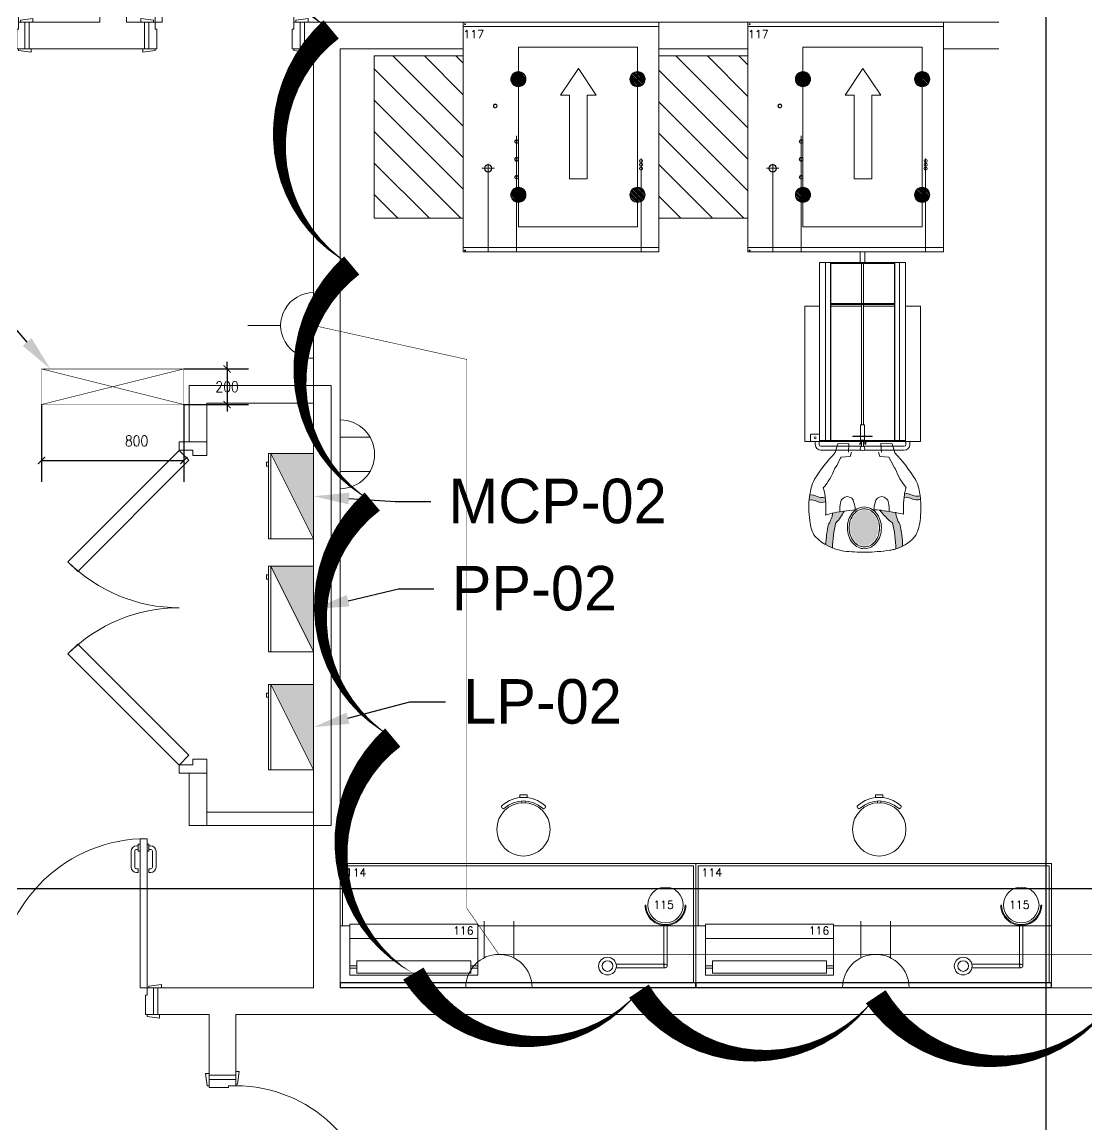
# Model space of a CAD drawing. Header units: metres. Extents: x 75097 to 220695, y -1557923 to -1361206.
# Drawn here: x 160756 to 166743, y -1410603 to -1404403 of the extents above; entities that cross this region are included whole.
import ezdxf
from ezdxf import colors
from ezdxf.entities.mleader import LeaderData, LeaderLine
from ezdxf.math import Vec2, Vec3

# ---------------------------------------------------------------- set-up
doc = ezdxf.new("R2010")
doc.units = ezdxf.units.M
doc.linetypes.add('Hidden 1_5', pattern=[0.0022, 0.0015, -0.0007])
doc.layers.get('0').update_dxf_attribs({"lineweight": 0})
for name, color, linetype, lineweight in [('A-100 - Copy$0$01-Ground Floor$0$RE.A-opening-wood-door', 8, 'Continuous', 0), ('A-100 - Copy$0$5_QUOTE', 8, 'Continuous', 0), ('A-100 - Copy$0$Dims', 8, 'Continuous', 0), ('A-100 - Copy$0$Medical Equipment and Furniture', 8, 'Continuous', 0), ('A-100 - Copy$0$Walls', 8, 'Continuous', 0), ('A-100 - Copy$0$Wooden Joinery', 8, 'Continuous', 0), ('A-DETL-GENF-3', 85, 'Hidden 1_5', 9), ('A-DETL-GENF-4', 85, 'Continuous', 9), ('E-ELEC-EQPM-2', 85, 'Continuous', 15), ('E-LG', 245, 'Continuous', 30)]:
    doc.layers.add(name, color=color, linetype=linetype, lineweight=lineweight)
doc.layers.add('A-100 - Copy$0$axes', color=8, linetype='Continuous')
doc.layers.add('A-100 - Copy$0$PD-VENT', color=8, linetype='Continuous')
for name, color, linetype, lineweight, true_color in [('E-POWR', 7, 'Continuous', 9, 0x4e7e3e), ('E-PW', 7, 'Continuous', 9, 0x4e7e3e), ('EXF', 7, 'Continuous', 0, 0x4e7e3e), ('REV 01', 7, 'Continuous', 0, 0xe41b4d)]:
    doc.layers.add(name, color=color, linetype=linetype, lineweight=lineweight, true_color=true_color)
doc.styles.add('A-100 - Copy$0$list_ghTextstyle', font='romans.shx', dxfattribs={"height": 0.25})
doc.styles.add('ROMANS', font='romans.shx', dxfattribs={"width": 0.85})
doc.styles.get("Standard").update_dxf_attribs({"font": 'GOTHIC.TTF'})
doc.dimstyles.new('100', dxfattribs={"dimscale": 0.8, "dimtxt": 180, "dimasz": 100, "dimexe": 150, "dimexo": 0, "dimgap": 100, "dimtad": 1, "dimtih": 1, "dimtoh": 1, "dimdec": 0, "dimzin": 0, "dimdsep": 46, "dimtxsty": 'ROMANS', "dimblk": 'DOT', "dimcen": 0, "dimclrd": 180, "dimclre": 180, "dimclrt": 180, "dimazin": 0, "dimtfac": 1, "dimtdec": 0, "dimtix": 1, "dimtmove": 2, "dimatfit": 3, "dimldrblk": 'DOT', "dimfxl": 1, "dimtolj": 1, "dimtzin": 0, "dimarcsym": 0})

# ---------------------------------------------------------------- blocks, each defined once
blk = doc.blocks.new('NORMAL SOCKET')
at = {"layer": 'E-POWR'}
for p, q in [((0, 308), (0, 615)), ((-308, 0), (308, 0))]:
    blk.add_line(p, q, dxfattribs=at)
blk.add_ellipse((0, 0), major_axis=(33, 306), ratio=1, start_param=4.81904, end_param=7.960633, dxfattribs=at)
blk = doc.blocks.new('GI-041_dwg_E-SKT2-3902840-GI-041')
at = {"layer": 'E-POWR'}
blk.add_line((0.1982, 0), (-0.1982, 0), dxfattribs=at)
at = {"layer": 'E-PW'}
for p, q in [((-0.0879, 0.1765), (-0.0879, 0.3944)), ((0.0878, 0.1766), (0.0878, 0.3944)), ((-0.1466, 0), (0.1466, 0))]:
    blk.add_line(p, q, dxfattribs=at)
blk.add_arc((0, 0), 0.1972, 0.0142, 180.0142, dxfattribs=at)
blk = doc.blocks.new('_ArchTick')
at = {"color": 0, "linetype": 'ByBlock', "const_width": 0.15}
blk.add_lwpolyline([(-0.5, -0.5), (0.5, 0.5)], dxfattribs=at)
blk = doc.blocks.new('*D19')
at = {"layer": 'E-POWR', "color": 180, "lineweight": -2, "transparency": 16777216}
for p, q in [((161908.5, -1406352.7), (161908.5, -1406312.7)), ((161665.3, -1406352.7), (162028.5, -1406352.7)), ((161908.5, -1406352.7), (161908.5, -1406552.7)), ((161665.3, -1406552.7), (162028.5, -1406552.7)), ((161908.5, -1406552.7), (161908.5, -1406592.7))]:
    blk.add_line(p, q, dxfattribs=at)
at = {"layer": 'E-POWR', "color": 180, "lineweight": -2, "transparency": 16777216, "xscale": 40, "yscale": 40, "zscale": 40}
for p, rotation in [((161908.5, -1406352.7), 270), ((161908.5, -1406552.7), 90)]:
    blk.add_blockref('_ArchTick', p, dxfattribs=dict(at, rotation=rotation))
at = {"layer": 'E-POWR', "color": 180, "transparency": 16777216, "insert": (161908.5, -1406452.7), "char_height": 60, "attachment_point": 5, "style": 'ROMANS'}
blk.add_mtext('\\A1;200', dxfattribs=at)
blk = doc.blocks.new('_DOT')
at = {"color": 0, "linetype": 'ByBlock'}
blk.add_line((-0.5, 0), (-1, 0), dxfattribs=at)
at = {"color": 0, "linetype": 'ByBlock', "const_width": 0.5}
blk.add_lwpolyline([(-0.25, 0, 1), (0.25, 0, 1)], format="xyb", close=True, dxfattribs=at)
blk = doc.blocks.new('*D27')
at = {"layer": 'E-POWR', "color": 180, "lineweight": -2, "transparency": 16777216}
for p, q in [((160865.3, -1406552.7), (160865.3, -1406987.6)), ((161665.3, -1406552.7), (161665.3, -1406987.6)), ((160865.3, -1406867.6), (161665.3, -1406867.6))]:
    blk.add_line(p, q, dxfattribs=at)
at = {"layer": 'E-POWR', "color": 180, "lineweight": -2, "transparency": 16777216, "xscale": 40, "yscale": 40, "zscale": 40, "rotation": 180}
blk.add_blockref('_ArchTick', (160865.3, -1406867.6), dxfattribs=at)
at = {"layer": 'E-POWR', "color": 180, "lineweight": -2, "transparency": 16777216, "xscale": 40, "yscale": 40, "zscale": 40}
blk.add_blockref('_ArchTick', (161665.3, -1406867.6), dxfattribs=at)
at = {"layer": 'E-POWR', "color": 180, "transparency": 16777216, "insert": (161399.7, -1406757.6), "char_height": 60, "attachment_point": 5, "style": 'ROMANS'}
blk.add_mtext('\\A1;800', dxfattribs=at)
blk = doc.blocks.new('MECH UPDATED')
at = {"layer": 'EXF', "color": 85, "elevation": 0}
for points in [[(101035.6, -1363352.2), (101035.5, -1363739)], [(101035.6, -1363448.9), (101203.1, -1363448.9)], [(101035.5, -1363642.3), (101203, -1363642.4)]]:
    blk.add_lwpolyline(points, dxfattribs=at)
at = {"layer": 'EXF', "color": 85}
blk.add_arc((101035.5, -1363545.6, 0), 193.4, 269.98538, 89.98538, dxfattribs=at)
blk = doc.blocks.new('E-C-M-Panel Board-Power-Face Hosted - SLP Three Phase-Surface Mounted-3090884-EP-FP103')
at = {"layer": 'A-DETL-GENF-3'}
blk.add_hatch(color=256, dxfattribs=at).paths.add_polyline_path([(-39.5595, -31.1381), (-39.5595, -30.7381), (-39.7595, -30.7381)], flags=0)
at = {"layer": 'A-DETL-GENF-4'}
for p, q in [((-39.5595, -30.7381), (-39.7595, -30.7381)), ((-39.7595, -30.7381), (-39.7595, -31.1381)), ((-39.7595, -30.7381), (-39.5595, -30.7381)), ((-39.5595, -31.1381), (-39.7595, -30.7381)), ((-39.5595, -31.1381), (-39.5595, -30.7381)), ((-39.5595, -30.7381), (-39.5595, -31.1381)), ((-39.7595, -31.1381), (-39.5595, -31.1381))]:
    blk.add_line(p, q, dxfattribs=at)
at = {"layer": 'E-ELEC-EQPM-2'}
for p, q in [((-39.7695, -31.1381), (-39.7695, -30.7381)), ((-39.7595, -30.7381), (-39.7695, -30.7381)), ((-39.7595, -30.7381), (-39.7595, -31.1381)), ((-39.7595, -31.1381), (-39.7595, -30.7381)), ((-39.5595, -30.7381), (-39.7595, -30.7381)), ((-39.5595, -30.7381), (-39.5595, -31.1381)), ((-39.7795, -30.7981), (-39.7795, -30.7781)), ((-39.7695, -30.7781), (-39.7795, -30.7781)), ((-39.7795, -30.7981), (-39.7695, -30.7981)), ((-39.7695, -31.1381), (-39.7595, -31.1381)), ((-39.5595, -31.1381), (-39.7595, -31.1381))]:
    blk.add_line(p, q, dxfattribs=at)
blk = doc.blocks.new('A-100 - Copy$0$RTGERTE')
at = {"layer": 'A-100 - Copy$0$5_QUOTE'}
for points in [[(147703.2, 32154.1, -0.005853), (147710.3, 32155, -0.005616), (147722.8, 32156.2, -0.166406), (147721.1, 32106.9, 0.175512), (147712.9, 32063.5, -0.017411), (147691.9, 32066.5, -0.173205), (147700.3, 32109.3, 0.150673)], [(147855.9, 31998.5, -0.083332), (147785, 31928.5), (147797.1, 32017.1, 0.121757), (147863.9, 32040, -0.060808), (147988.4, 32055.1), (148003.5, 32017.7, 0.06173)], [(147997.6, 31661.3), (147979.2, 31623.9, -0.056686), (147863.1, 31638.9, 0.114003), (147800.7, 31661.4), (147789.4, 31726.2, -0.09448), (147855.1, 31680.5, 0.059602)], [(147735.7, 31574.3, 0.180406), (147727.6, 31529.7, -0.008762), (147708.1, 31531.6, -0.007225), (147699.4, 31532.7, -0.173205), (147707.7, 31575.5, 0.149157), (147710.7, 31619.9, -0.012082), (147737.7, 31622.6, -0.162525)]]:
    blk.add_hatch(color=256, dxfattribs=at).paths.add_polyline_path(points)
h = blk.add_hatch(color=256, dxfattribs=at)
edge = h.paths.add_edge_path()
edge.add_arc((147883.3, 31888), 133.5, 251.80602, 270.46481, ccw=False)
edge.add_arc((147875.6, 31864.5), 108.8, 231.27682, 251.80602, ccw=False)
edge.add_arc((147863.5, 31849.5), 89.5, 207.39963, 231.27682, ccw=False)
edge.add_arc((147844.9, 31839.8), 68.5, 180.46481, 207.39963, ccw=False)
edge.add_arc((147844.9, 31839.8), 68.5, 153.52999, 180.46481, ccw=False)
edge.add_arc((147863.7, 31830.5), 89.5, 129.6528, 153.52999, ccw=False)
edge.add_arc((147876, 31815.7), 108.8, 109.1236, 129.6528, ccw=False)
edge.add_arc((147884.1, 31792.3), 133.5, 90.46481, 109.1236, ccw=False)
edge.add_arc((147884.1, 31792.3), 133.5, 71.80602, 90.46481, ccw=False)
edge.add_arc((147891.8, 31815.8), 108.8, 51.27682, 71.80602, ccw=False)
edge.add_arc((147903.8, 31830.8), 89.5, 27.39963, 51.27682, ccw=False)
edge.add_arc((147922.5, 31840.5), 68.5, 0.46481, 27.39963, ccw=False)
edge.add_arc((147922.5, 31840.5), 68.5, -26.47001, 0.46481, ccw=False)
edge.add_arc((147903.7, 31849.8), 89.5, 309.6528, 333.52999, ccw=False)
edge.add_arc((147891.4, 31864.6), 108.8, 289.1236, 309.6528, ccw=False)
edge.add_arc((147883.3, 31888), 133.5, 270.46481, 289.1236, ccw=False)
for p, q in [((147691.9, 32066.5), (147690.6, 32066.7)), ((147410.5, 31996.5), (147409.9, 31933.6)), ((147461.9, 32010.7), (147410.5, 31996.5)), ((147457.7, 31936.1), (147409.9, 31933.6)), ((147481.9, 31927.3), (147487.1, 31979.1)), ((147481.9, 31927.3), (147457.7, 31919.9)), ((147457.7, 31751.1), (147409.9, 31753.6)), ((147410.5, 31690.7), (147409.9, 31753.6)), ((147481.9, 31759.8), (147457.7, 31767.3)), ((147481.9, 31759.8), (147487.1, 31708.1)), ((147460.8, 31676.8), (147410.5, 31690.7)), ((147710, 31619.8), (147710.7, 31619.9)), ((147697.6, 31533), (147699.4, 31532.7))]:
    blk.add_line(p, q, dxfattribs=at)
for points in [[(147703.2, 32154.1, -0.150673), (147700.3, 32109.3, 0.173205), (147691.9, 32066.5, 0.173205)], [(147722.8, 32156.2, -0.166406), (147721.1, 32106.9, 0.175515), (147712.9, 32063.5, 0.173205)], [(147987.7, 32054.6, 0.060808), (147863.1, 32039.5, -0.121757), (147796.3, 32016.6, -0.173205)], [(148002.7, 32017.1, 0.06173), (147855.1, 31997.9, -0.083332), (147784.2, 31927.9, -0.173205)], [(147997.6, 31661.3, -0.059602), (147855.1, 31680.5, 0.09448), (147789.4, 31726.2, 0.173205)], [(147737.7, 31622.6, -0.162525), (147735.7, 31574.3, 0.180406), (147727.6, 31529.7, 0.173205)], [(147979.2, 31623.9, -0.056686), (147863.1, 31638.9, 0.114003), (147800.7, 31661.4, 0.173205)], [(147710.7, 31619.9, -0.149157), (147707.7, 31575.5, 0.173205), (147699.4, 31532.7, 0.173205)]]:
    blk.add_lwpolyline(points, format="xyb", dxfattribs=at)
at = {"layer": 'A-100 - Copy$0$5_QUOTE', "flags": 128}
for points in [[(148014.2, 31724.4, 0.030929), (148020.6, 31844.4, 0.036041), (148009.4, 31984, 0.011747), (148004.9, 32009.1, 0.150272), (147936.6, 32120.2, 0.046902), (147934.1, 32122.4, 0.082726), (147893.7, 32142.5, 0.040996), (147845.1, 32153.2, 0.030132), (147777.7, 32158.1, 0.030132), (147710.3, 32155, 0.005853), (147703.2, 32154.1, 0.005853)], [(147657.3, 32075, 0.011201), (147663.1, 32073.2, 0.023195), (147690.6, 32066.7, 0.023195)], [(147691.9, 32066.5, 0.016623), (147711.9, 32063.6, 0.030132), (147779.4, 32060, 0.012411), (147807.2, 32061)], [(147782.2, 31887.6, -0.048862), (147785.1, 31935, -0.023338), (147807.2, 32061, -0.008461)], [(147487.1, 31979.1, 0.014465), (147493.6, 31981.8, 0.022045), (147546.8, 32010.4, 0.003612), (147553.3, 32014.6, 0.018111)], [(147812, 31620.5, -0.030522), (147789.4, 31726.2, -0.030909), (147783.3, 31790.6, -0.022685)], [(147487.1, 31708.1, -0.011631), (147492.3, 31705.8, -0.022045), (147545.3, 31677, -0.003612), (147551.8, 31672.8)], [(147710.7, 31619.9, -0.02862), (147774.8, 31624.1, -0.016223), (147811.2, 31623.2)], [(147697.6, 31533, -0.03225), (147659.3, 31541.2, -0.069398), (147610.5, 31560.1)], [(147658.8, 31609.1, -0.040996), (147707.4, 31619.5, -0.00119), (147710, 31619.8, -0.00119)], [(147934.6, 31565.2, -0.046902), (147932.1, 31563, -0.082726), (147891.6, 31543.1, -0.040996), (147843, 31532.7, -0.030132), (147775.5, 31528.1, -0.030132), (147708.1, 31531.6, -0.007225), (147699.4, 31532.7, -0.007225)]]:
    blk.add_lwpolyline(points, format="xyb", dxfattribs=at)
for points in [[(147884.5, 31744.5, -0.081595), (147838.5, 31751.7, -0.089816), (147801.3, 31771.8, -0.104562), (147775.2, 31803.7, -0.118069), (147766.4, 31839.2, -0.118069), (147774.6, 31874.8, -0.104562), (147800.2, 31907.1, -0.089816), (147837.1, 31927.9, -0.081595), (147882.9, 31935.8, -0.081595), (147928.9, 31928.6, -0.089816), (147966.1, 31908.5, -0.104562), (147992.2, 31876.6, -0.118069), (148001, 31841.1, -0.118069), (147992.8, 31805.5, -0.104562), (147967.2, 31773.2, -0.089816), (147930.3, 31752.4, -0.081595)], [(147884.4, 31754.5, -0.081595), (147841.6, 31761.2, -0.089816), (147807.5, 31779.6, -0.104562), (147784.1, 31808.3, -0.118069), (147776.4, 31839.3, -0.118069), (147783.6, 31870.4, -0.104562), (147806.6, 31899.4, -0.089816), (147840.3, 31918.4, -0.081595), (147883, 31925.8, -0.081595), (147925.8, 31919.1, -0.089816), (147959.8, 31900.7, -0.104562), (147983.3, 31872, -0.118069), (147991, 31841, -0.118069), (147983.8, 31809.9, -0.104562), (147960.8, 31780.9, -0.089816), (147927, 31761.9, -0.081595)]]:
    blk.add_lwpolyline(points, format="xyb", close=True, dxfattribs=at)
at = {"layer": 'A-100 - Copy$0$5_QUOTE'}
for centre, radius, start, end in [((148067.9, 31381.8), 873.4, 121.42771, 133.93686), ((147703.7, 31960.9), 189.5, 102.89068, 118.76997), ((147742.8, 31853.1), 303.6, 97.48847, 105.53754), ((147425.9, 32353.5), 362.1, 290.59277, 309.71065), ((147745, 31938.3), 37.1, 94.49406, 264.87503), ((147778.9, 31824.4), 155.3, 84.91284, 103.70621), ((147783.6, 32013.6), 119.9, 249.53626, 268.78403), ((147745, 31743.8), 37.1, 95.12497, 265.50594), ((147783.6, 31668.5), 119.9, 91.21597, 110.46374), ((147778.9, 31857.6), 155.3, 256.29379, 275.08716), ((147729.8, 31767), 287.5, 315.27425, 351.47538), ((148069.7, 32303), 873.4, 225.80295, 238.28058), ((147422.7, 31334.5), 362.1, 49.31963, 69.11552)]:
    blk.add_arc(centre, radius, start, end, dxfattribs=at)
blk = doc.blocks.new('A-100 - Copy$0$Sterilizer Trolley')
at = {"layer": 'A-100 - Copy$0$Medical Equipment and Furniture'}
for p, q in [((-723076.1, -325521.8), (-723076.1, -325461.8)), ((-723076.1, -325461.8), (-723051.1, -325461.8)), ((-723051.1, -325461.8), (-723051.1, -325521.8)), ((-723305.6, -326521.8), (-723305.6, -325521.8)), ((-723305.6, -325521.8), (-722821.6, -325521.8)), ((-723271.6, -325521.8), (-723271.6, -326521.8)), ((-723244.6, -325521.8), (-723244.6, -326521.8)), ((-723242.6, -325521.8), (-723242.6, -326521.8)), ((-723242.6, -325526.8), (-722884.6, -325526.8)), ((-723051.1, -325521.8), (-723076.1, -325521.8)), ((-723068.6, -325526.8), (-723068.6, -325751.8)), ((-723058.6, -325526.8), (-723058.6, -325751.8)), ((-722884.6, -325521.8), (-722884.6, -326521.8)), ((-722882.6, -325521.8), (-722882.6, -326521.8)), ((-722855.6, -325521.8), (-722855.6, -326521.8)), ((-722821.6, -326521.8), (-722821.6, -325521.8)), ((-723388.6, -326526.8), (-723388.6, -325766.8)), ((-723388.6, -325766.8), (-723305.6, -325766.8)), ((-723242.6, -325751.8), (-722884.6, -325751.8)), ((-723242.6, -325756.8), (-722884.6, -325756.8)), ((-723242.6, -325766.8), (-723068.6, -325766.8)), ((-723068.6, -325756.8), (-723068.6, -326434.9)), ((-723058.6, -325756.8), (-723058.6, -326434.9)), ((-723058.6, -325766.8), (-722884.6, -325766.8)), ((-722821.6, -325766.8), (-722738.6, -325766.8)), ((-722738.6, -325766.8), (-722738.6, -326526.8)), ((-722738.6, -326526.8), (-723388.6, -326526.8)), ((-723329.6, -326526.8), (-723329.6, -326544.8)), ((-723307.6, -326526.8), (-723307.6, -326544.8)), ((-723081.6, -326541.3), (-723081.1, -326541.8)), ((-723075.6, -326541.3), (-723081.6, -326541.3)), ((-723076.1, -326541.8), (-723081.1, -326541.8)), ((-723076.1, -326541.8), (-723075.6, -326541.3)), ((-723075.6, -326526.8), (-723075.6, -326541.3)), ((-723068.6, -326519.9), (-723068.6, -326521.8)), ((-723068.6, -326526.8), (-723068.6, -326555.3)), ((-723058.6, -326519.9), (-723058.6, -326521.8)), ((-723058.6, -326526.8), (-723058.6, -326555.3)), ((-723051.6, -326541.3), (-723051.6, -326526.8)), ((-723051.6, -326541.3), (-723051.1, -326541.8)), ((-723045.6, -326541.3), (-723051.6, -326541.3)), ((-723046.1, -326541.8), (-723051.1, -326541.8)), ((-723046.1, -326541.8), (-723045.6, -326541.3)), ((-723045.6, -326526.8), (-723045.6, -326541.3)), ((-722819.6, -326526.8), (-722819.6, -326544.8)), ((-722797.6, -326526.8), (-722797.6, -326544.8)), ((-723068.6, -326554.8), (-723297.6, -326554.8)), ((-723071.1, -326576.8), (-723297.6, -326576.8)), ((-722829.6, -326554.8), (-723058.6, -326554.8)), ((-722829.6, -326576.8), (-723056.1, -326576.8))]:
    blk.add_line(p, q, dxfattribs=at)
blk.add_lwpolyline([(-723305.6, -326526.8), (-723352.6, -326526.8, -0.414214), (-723355.6, -326523.8), (-723355.6, -326489.8, -0.414214), (-723352.6, -326486.8), (-723305.6, -326486.8)], format="xyb", close=True, dxfattribs=at)
for points in [[(-723052.6, -326496.9), (-723074.6, -326496.9), (-723074.6, -326434.9), (-723052.6, -326434.9)], [(-722821.6, -326521.8), (-723305.6, -326521.8), (-723305.6, -326526.8), (-722821.6, -326526.8)], [(-723008.6, -326499.9), (-723118.6, -326499.9), (-723118.6, -326496.9), (-723008.6, -326496.9)], [(-723052.6, -326519.9), (-723074.6, -326519.9), (-723074.6, -326499.9), (-723052.6, -326499.9)]]:
    blk.add_lwpolyline(points, close=True, dxfattribs=at)
for centre, radius in [((-723329.6, -326506.8), 5.5), ((-723063.6, -326566.8), 12.5)]:
    blk.add_circle(centre, radius, dxfattribs=at)
for centre, radius, start, end in [((-723297.6, -326544.8), 32, 180, 270), ((-723297.6, -326544.8), 10, 180, 270), ((-722829.6, -326544.8), 10, 270, 0), ((-722829.6, -326544.8), 32, 270, 0)]:
    blk.add_arc(centre, radius, start, end, dxfattribs=at)
at = {"layer": 'A-100 - Copy$0$Medical Equipment and Furniture', "rotation": 270.0000000000018}
blk.add_blockref('A-100 - Copy$0$RTGERTE', (-754893.5, -179129.5, 0), dxfattribs=at)
blk = doc.blocks.new('A-100 - Copy$0$Sterilizer')
at = {"layer": 'A-100 - Copy$0$Medical Equipment and Furniture', "ltscale": 7.5}
h = blk.add_hatch(dxfattribs=at)
h.set_pattern_fill('ANSI31', color=256, scale=1000, angle=90, style=0)
h.set_pattern_definition([(135, (-728852.5, -304126.17), (-88.38835, -88.38835), [])])
h.paths.add_polyline_path([(-724208.6, -325271.8), (-723708.6, -325271.8), (-723708.6, -324359.8), (-724208.6, -324359.8)])
at = {"layer": 'A-100 - Copy$0$Medical Equipment and Furniture'}
h = blk.add_hatch(dxfattribs=at)
h.set_pattern_fill('ANSI31', color=256, scale=50, angle=90, style=0)
h.set_pattern_definition([(135, (-721798.142, -300058.662), (-4.4194174, -4.4194174), [])])
edge = h.paths.add_edge_path()
edge.add_arc((-723398.6, -324490.8), 42.5, 0, 360)
h = blk.add_hatch(dxfattribs=at)
h.set_pattern_fill('ANSI31', color=256, scale=50, angle=90, style=0)
h.set_pattern_definition([(135, (-722481.038, -300058.662), (-4.4194174, -4.4194174), [])])
edge = h.paths.add_edge_path()
edge.add_arc((-722728.6, -324490.8), 42.5, 0, 360)
h = blk.add_hatch(dxfattribs=at)
h.set_pattern_fill('ANSI31', color=256, scale=50, angle=90, style=0)
h.set_pattern_definition([(135, (-721798.142, -300708.662), (-4.4194174, -4.4194174), [])])
edge = h.paths.add_edge_path()
edge.add_arc((-723398.6, -325140.8), 42.5, 0, 360)
h = blk.add_hatch(dxfattribs=at)
h.set_pattern_fill('ANSI31', color=256, scale=50, angle=90, style=0)
h.set_pattern_definition([(135, (-722468.142, -300708.662), (-4.4194174, -4.4194174), [])])
edge = h.paths.add_edge_path()
edge.add_arc((-722728.6, -325140.8), 42.5, 0, 360)
at = {"layer": 'A-100 - Copy$0$Medical Equipment and Furniture', "ltscale": 7.5}
for p, q in [((-722608.6, -324194.8), (-723708.6, -324194.8)), ((-722608.6, -325436.8), (-723708.6, -325436.8))]:
    blk.add_line(p, q, dxfattribs=at)
at = {"layer": 'A-100 - Copy$0$Medical Equipment and Furniture', "ltscale": 20}
for p, q in [((-723408.6, -324809.4), (-723408.6, -325461.8)), ((-722708.8, -324936.8), (-722708.8, -325461.8)), ((-723533.4, -324991.8), (-723603.6, -324991.8)), ((-723568.6, -324966.8), (-723568.6, -325461.8))]:
    blk.add_line(p, q, dxfattribs=at)
at = {"layer": 'A-100 - Copy$0$Medical Equipment and Furniture'}
blk.add_lwpolyline([(-723708.6, -325461.8), (-723708.6, -324169.8), (-722608.6, -324169.8), (-722608.6, -325461.8)], close=True, dxfattribs=at)
at = {"layer": 'A-100 - Copy$0$Medical Equipment and Furniture', "ltscale": 7.5}
for points in [[(-722728.6, -324310.8), (-722728.6, -325320.8), (-723398.6, -325320.8), (-723398.6, -324310.8)], [(-723708.6, -325271.8), (-723708.6, -324359.8), (-724208.6, -324359.8), (-724208.6, -325271.8)]]:
    blk.add_lwpolyline(points, close=True, dxfattribs=at)
blk.add_lwpolyline([(-723011.5, -325050.8), (-723111.5, -325050.8), (-723111.5, -324580.8), (-723161.5, -324580.8), (-723061.5, -324430.8), (-722961.5, -324580.8), (-723011.5, -324580.8), (-723011.5, -325050.8)], dxfattribs=at)
at = {"layer": 'A-100 - Copy$0$Medical Equipment and Furniture'}
for centre, radius in [((-723698.6, -324181.9), 2.5), ((-723398.6, -324490.8), 42.5), ((-722728.6, -324490.8), 42.5), ((-723528.6, -324641.8), 10.5), ((-723528.6, -324641.8), 9.3), ((-723408.6, -324841.8), 10.5), ((-723408.6, -324841.8), 9.3), ((-723408.6, -324941.8), 10.5), ((-723408.6, -324941.8), 9.3), ((-723568.6, -324991.8), 21), ((-723568.6, -324991.8), 19.5), ((-723408.6, -325041.8), 10.5), ((-723408.6, -325041.8), 9.3), ((-723398.6, -325140.8), 42.5), ((-722728.6, -325140.8), 42.5), ((-723698.6, -325453.8), 2.5)]:
    blk.add_circle(centre, radius, dxfattribs=at)
at = {"layer": 'A-100 - Copy$0$Medical Equipment and Furniture', "ltscale": 7.5}
for centre in [(-722708.8, -324950.5), (-722708.8, -324971.8), (-722708.8, -324993)]:
    blk.add_circle(centre, 8.5, dxfattribs=at)
blk = doc.blocks.new('A-100 - Copy$0$Worktable + Accessories')
at = {"layer": 'A-100 - Copy$0$Medical Equipment and Furniture'}
for p, q in [((-730117.6, -333340, 0), (-730117.6, -333324.4, 0)), ((-730117.6, -333324.4, 0), (-730077.6, -333324.4, 0)), ((-730107.6, -333369.3, 0), (-730107.6, -333359.2, 0)), ((-730087.6, -333369.3, 0), (-730087.6, -333359.2, 0)), ((-730077.6, -333340, 0), (-730077.6, -333324.4, 0)), ((-730216.3, -333400.3, 0), (-730219.1, -333397.4, 0)), ((-729978.9, -333400.3, 0), (-729976.1, -333397.4, 0)), ((-731128.2, -333710.5, 0), (-729128.2, -333710.5, 0)), ((-731128.2, -334060.5, 0), (-731128.2, -333710.5, 0)), ((-731128.2, -333710.5, 0), (-731128.2, -334410.5, 0)), ((-731115.2, -333723.5, 0), (-729141.2, -333723.5, 0)), ((-731115.2, -334060.5, 0), (-731115.2, -333723.5, 0)), ((-729141.2, -334382.5, 0), (-729141.2, -333723.5, 0)), ((-729128.2, -334380.5, 0), (-729128.2, -333710.5, 0)), ((-729409.2, -333944.3, 0), (-729414.2, -333944.3, 0)), ((-729189.2, -333944.3, 0), (-729184.2, -333944.3, 0)), ((-730354, -334051.9, 0), (-731074, -334051.9, 0)), ((-731074, -334338.8, 0), (-731074, -334051.9, 0)), ((-730354, -334338.8, 0), (-730354, -334051.9, 0)), ((-731074, -334060.5, 0), (-731128.2, -334060.5, 0)), ((-729128.2, -334060.5, 0), (-730354, -334060.5, 0)), ((-729309.2, -334287.4, 0), (-729309.2, -334058.9, 0)), ((-729289.2, -334287.4, 0), (-729289.2, -334058.9, 0)), ((-729128.2, -334380.5, 0), (-729128.2, -334060.5, 0)), ((-730354, -334131.9, 0), (-731074, -334131.9, 0)), ((-731074, -334286.8, 0), (-731034, -334286.8, 0)), ((-731074, -334298.8, 0), (-731034, -334298.8, 0)), ((-731034, -334326.8, 0), (-731034, -334258.8, 0)), ((-731034, -334258.8, 0), (-730394, -334258.8, 0)), ((-730394, -334326.8, 0), (-730394, -334258.8, 0)), ((-730394, -334286.8, 0), (-730354, -334286.8, 0)), ((-730394, -334298.8, 0), (-730354, -334298.8, 0)), ((-729576.4, -334277.4, 0), (-729299.2, -334277.4, 0)), ((-729576.4, -334297.4, 0), (-729299.2, -334297.4, 0)), ((-731074, -334338.8, 0), (-730354, -334338.8, 0)), ((-731034, -334326.8, 0), (-730394, -334326.8, 0)), ((-729128.2, -334380.5, 0), (-731128.2, -334380.5, 0)), ((-731128.2, -334410.5, 0), (-731128.2, -334380.5, 0)), ((-731128.2, -334410.5, 0), (-729128.2, -334410.5, 0)), ((-729128.2, -334410.5, 0), (-731128.2, -334410.5, 0)), ((-729130.2, -334382.5, 0), (-731126.2, -334382.5, 0)), ((-731126.2, -334408.5, 0), (-731126.2, -334382.5, 0)), ((-729130.2, -334408.5, 0), (-731126.2, -334408.5, 0)), ((-729130.2, -334408.5, 0), (-729130.2, -334382.5, 0)), ((-729128.2, -334410.5, 0), (-729128.2, -334380.5, 0)), ((-729128.2, -334410.5, 0), (-729128.2, -334380.5, 0))]:
    blk.add_line(p, q, dxfattribs=at)
for centre, radius in [((-730097.6, -333518.9, 0), 150), ((-729299.2, -333944.3, 0), 100), ((-729625.4, -334287.4, 0), 50), ((-729625.4, -334287.4, 0), 30), ((-729299.2, -334287.4, 0), 10)]:
    blk.add_circle(centre, radius, dxfattribs=at)
for centre, radius, start, end in [((-730097.6, -333518.9, 0), 180, 47.66578, 132.33402), ((-730097.6, -333518.9, 0), 160, 47.7293, 132.2705), ((-730213.4, -333391.8, 0), 8, 132.33402, 224.99989), ((-730210.6, -333394.6, 0), 8, 224.99989, 312.27049), ((-729984.6, -333394.6, 0), 8, 227.7293, 314.99989), ((-729981.8, -333391.8, 0), 8, 314.99989, 47.66578), ((-729299.2, -333944.3, 0), 115, 179.99989, 0), ((-729299.2, -333944.3, 0), 110, 179.99989, 0.00001)]:
    blk.add_arc(centre, radius, start, end, dxfattribs=at)
blk = doc.blocks.new('A-100 - Copy$0$A$C692066EF')
at = {"layer": 'A-100 - Copy$0$Wooden Joinery'}
for p, q in [((2375.9, 240), (2375.9, 250)), ((2395.9, 240), (2395.9, 250)), ((2405.9, 280), (2495.9, 280)), ((2405.9, 260), (2495.9, 260)), ((2505.9, 240), (2505.9, 250)), ((2525.9, 240), (2525.9, 250)), ((2365.9, 240), (2405.9, 240)), ((2365.9, 230), (2365.9, 240)), ((2365.9, 190), (2365.9, 180)), ((2405.9, 230), (2405.9, 240)), ((2405.9, 190), (2405.9, 180)), ((2505.9, 240), (2525.9, 240)), ((2365.9, 180), (2405.9, 180)), ((2375.9, 180), (2375.9, 170)), ((2395.9, 180), (2395.9, 170)), ((2405.9, 160), (2495.9, 160)), ((2405.9, 140), (2495.9, 140)), ((2505.9, 180), (2505.9, 170)), ((2505.9, 180), (2525.9, 180)), ((2525.9, 180), (2525.9, 170))]:
    blk.add_line(p, q, dxfattribs=at)
for points in [[(3215, 1080), (3205, 1080), (3195, 1150), (3215, 1150)], [(3365, 1070), (3375, 1070), (3385, 1140), (3365, 1140)], [(3215, 230), (2335.9, 230), (2335.9, 190), (3215, 190)], [(3215, 230), (2335.9, 230), (2335.9, 190), (3215, 190)], [(3365, 190), (3375, 190), (3385, 120), (3365, 120)], [(3215, 180), (3205, 180), (3195, 110), (3215, 110)]]:
    blk.add_lwpolyline(points, close=True, dxfattribs=at)
for points in [[(3215, 1105), (3365, 1105), (3365, 1130), (3215, 1130), (3215, 1105)], [(3215, 1105), (3215, 1070), (3255, 1070), (3255, 1060), (3365, 1060), (3365, 1105), (3215, 1105)], [(3215, 155), (3215, 190), (3255, 190), (3255, 200), (3365, 200), (3365, 155), (3215, 155)], [(3215, 155), (3365, 155), (3365, 130), (3215, 130), (3215, 155)]]:
    blk.add_lwpolyline(points, dxfattribs=at)
for centre, radius, start, end in [((3215, 190), 880, 90, 177.39475), ((2405.9, 250), 30, 90, 180), ((2405.9, 250), 10, 90, 180), ((2495.9, 250), 30, 0, 90), ((2495.9, 250), 10, 0, 90), ((2405.9, 170), 30, 180, 270), ((2405.9, 170), 10, 180, 270), ((2495.9, 170), 10, 270, 0), ((2495.9, 170), 30, 270, 0)]:
    blk.add_arc(centre, radius, start, end, dxfattribs=at)
blk = doc.blocks.new('A-100 - Copy$0$A$C009F45C9')
at = {"layer": 'A-100 - Copy$0$Wooden Joinery'}
for p, q in [((844, -1650), (754, -1650)), ((844, -1670), (754, -1670)), ((724, -1690), (724, -1680)), ((744, -1690), (724, -1690)), ((744, -1690), (744, -1680)), ((884, -1690), (844, -1690)), ((844, -1700), (844, -1690)), ((854, -1690), (854, -1680)), ((874, -1690), (874, -1680)), ((884, -1700), (884, -1690)), ((724, -1750), (724, -1760)), ((744, -1750), (724, -1750)), ((744, -1750), (744, -1760)), ((844, -1770), (754, -1770)), ((844, -1790), (754, -1790)), ((844, -1740), (844, -1750)), ((884, -1750), (844, -1750)), ((854, -1750), (854, -1760)), ((874, -1750), (874, -1760)), ((884, -1740), (884, -1750))]:
    blk.add_line(p, q, dxfattribs=at)
for points in [[(-75, -60), (-85, -60), (-95, 10), (-75, 10)], [(75, -50), (85, -50), (95, 20), (75, 20)], [(75, -100), (914, -100), (914, -60), (75, -60)], [(75, -1700), (914, -1700), (914, -1740), (75, -1740)], [(75, -1700), (914, -1700), (914, -1740), (75, -1740)], [(-75, -1740), (-85, -1740), (-95, -1810), (-75, -1810)], [(75, -1750), (85, -1750), (95, -1820), (75, -1820)]]:
    blk.add_lwpolyline(points, close=True, dxfattribs=at)
for points in [[(75, -25), (-75, -25), (-75, 0), (75, 0), (75, -25)], [(75, -25), (75, -60), (35, -60), (35, -70), (-75, -70), (-75, -25), (75, -25)], [(75, -1775), (75, -1740), (35, -1740), (35, -1730), (-75, -1730), (-75, -1775), (75, -1775)], [(75, -1775), (-75, -1775), (-75, -1800), (75, -1800), (75, -1775)]]:
    blk.add_lwpolyline(points, dxfattribs=at)
for centre, radius, start, end in [((75, -60), 840, 270, 357.2706), ((75, -1740), 840, 2.7294, 90), ((754, -1680), 30, 90, 180), ((754, -1680), 10, 90, 180), ((844, -1680), 30, 0, 90), ((844, -1680), 10, 0, 90), ((754, -1760), 30, 180, 270), ((754, -1760), 10, 180, 270), ((844, -1760), 10, 270, 0), ((844, -1760), 30, 270, 0)]:
    blk.add_arc(centre, radius, start, end, dxfattribs=at)
blk = doc.blocks.new('A-100 - Copy$0$A$C72370EFE')
at = {"layer": 'A-100 - Copy$0$Wooden Joinery'}
for p, q in [((-0.01, -0.04), (-0.02, -0.04)), ((-0.01, -0.06), (-0.02, -0.06)), ((-0.01, -0.03), (-0.01, -0.07)), ((0, -0.03), (-0.01, -0.03)), ((0.04, -0.03), (0.05, -0.03)), ((0.05, -0.03), (0.05, -0.07)), ((0.05, -0.04), (0.06, -0.04)), ((0.05, -0.06), (0.06, -0.06)), ((-0.05, -0.07), (-0.05, -0.16)), ((-0.03, -0.07), (-0.03, -0.16)), ((0, -0.07), (-0.01, -0.07)), ((0.04, -0.07), (0.05, -0.07)), ((0.07, -0.07), (0.07, -0.16)), ((0.09, -0.07), (0.09, -0.16)), ((-0.01, -0.17), (-0.02, -0.17)), ((-0.01, -0.17), (-0.01, -0.19)), ((0.05, -0.17), (0.06, -0.17)), ((0.05, -0.17), (0.05, -0.19)), ((-0.01, -0.19), (-0.02, -0.19)), ((0.05, -0.19), (0.06, -0.19))]:
    blk.add_line(p, q, dxfattribs=at)
for centre, radius, start, end in [((-0.02, -0.07), 0.03, 90, 180), ((-0.02, -0.07), 0.01, 90, 180), ((0.06, -0.07), 0.03, 0, 90), ((0.06, -0.07), 0.01, 0, 90), ((-0.02, -0.16), 0.03, 180, 270), ((-0.02, -0.16), 0.01, 180, 270), ((0.06, -0.16), 0.01, 270, 0), ((0.06, -0.16), 0.03, 270, 0)]:
    blk.add_arc(centre, radius, start, end, dxfattribs=at)
blk = doc.blocks.new('A-100 - Copy$0$DR1')
at = {"layer": 'A-100 - Copy$0$Wooden Joinery', "elevation": 0}
for points in [[(1743402.9, 41721.9), (1743392.9, 41721.9), (1743382.9, 41791.9), (1743402.9, 41791.9)], [(1743552.9, 41731.9), (1743562.9, 41731.9), (1743572.9, 41801.9), (1743552.9, 41801.9)], [(1743552.9, 41681.9), (1744331.9, 41681.9), (1744331.9, 41721.9), (1743552.9, 41721.9)], [(1743402.9, 40941.9), (1743392.9, 40941.9), (1743382.9, 40871.9), (1743402.9, 40871.9)], [(1743552.9, 40931.9), (1743562.9, 40931.9), (1743572.9, 40861.9), (1743552.9, 40861.9)]]:
    blk.add_lwpolyline(points, close=True, dxfattribs=at)
for points in [[(1743552.9, 41756.9), (1743402.9, 41756.9), (1743402.9, 41781.9), (1743552.9, 41781.9), (1743552.9, 41756.9)], [(1743552.9, 41756.9), (1743552.9, 41721.9), (1743512.9, 41721.9), (1743512.9, 41711.9), (1743402.9, 41711.9), (1743402.9, 41756.9), (1743552.9, 41756.9)], [(1743552.9, 40906.9), (1743552.9, 40941.9), (1743512.9, 40941.9), (1743512.9, 40951.9), (1743402.9, 40951.9), (1743402.9, 40906.9), (1743552.9, 40906.9)], [(1743552.9, 40906.9), (1743402.9, 40906.9), (1743402.9, 40881.9), (1743552.9, 40881.9), (1743552.9, 40906.9)]]:
    blk.add_lwpolyline(points, dxfattribs=at)
at = {"layer": 'A-100 - Copy$0$Wooden Joinery'}
blk.add_arc((1743552.9, 41721.9, 0), 780, 270, 357.0603, dxfattribs=at)
at = {"layer": 'A-100 - Copy$0$Wooden Joinery', "xscale": -999.9999999998856, "yscale": 999.9999999998856, "zscale": 999.9999999998854, "rotation": 270}
blk.add_blockref('A-100 - Copy$0$A$C72370EFE', (1744331.9, 41681.9, 0), dxfattribs=at)
blk = doc.blocks.new('A-100 - Copy$0$elec closet')
at = {"layer": 'A-100 - Copy$0$01-Ground Floor$0$RE.A-opening-wood-door', "linetype": 'ByBlock'}
for points in [[(-259, 1380.4), (-884.4, 755.1), (-829.5, 700.2), (-204.2, 1325.6)], [(259.1, 1380.4), (884.5, 755.1), (829.6, 700.2), (204.2, 1325.6)], [(-929.2, 755.1), (-929.2, 599.9), (-851.6, 599.9), (-851.6, 677.5), (-882.6, 677.5), (-882.6, 755.1)]]:
    blk.add_lwpolyline(points, close=True, dxfattribs=at)
for centre, start, end in [((-884.4, 755.1), 0, 44.99843), ((884.5, 755.1), 135.00157, 180)]:
    blk.add_arc(centre, 884.4, start, end, dxfattribs=at)
at = {"layer": 'A-100 - Copy$0$Dims'}
for points in [[(-1224.1, 699.9), (-929.2, 699.9)], [(932.8, 699.9), (1250, 699.9)], [(-1224.1, 599.9), (-929.2, 599.9)], [(932.8, 599.9), (1150, 599.9)]]:
    blk.add_lwpolyline(points, dxfattribs=at)
at = {"layer": 'A-100 - Copy$0$Walls'}
for p, q in [((-1224.1, -98.8), (-1224.1, 699.9)), ((1250, -98.8), (1250, 699.9)), ((-1150, 0), (-1150, 598.8)), ((1150, 0), (1150, 599.9)), ((1150, 0), (-1150, 0)), ((1250, -98.8), (-1224.1, -98.8))]:
    blk.add_line(p, q, dxfattribs=at)
blk.add_lwpolyline([(932.8, 755.1), (932.8, 599.9), (855.2, 599.9), (855.2, 677.5), (886.2, 677.5), (886.2, 755.1)], close=True, dxfattribs=at)
blk = doc.blocks.new('A-100 - Copy')
at = {"layer": 'A-100 - Copy$0$axes'}
blk.add_line((166513.3, -1477297.4, 0), (166513.3, -1391762.7, 0), dxfattribs=at)
at = {"layer": 'A-100 - Copy$0$Walls'}
for p, q in [((161343.3, -1402250.6, 0), (161343.3, -1404402.7, 0)), ((161193.3, -1402400.6, 0), (161193.3, -1404402.7, 0)), ((161193.3, -1404402.7, 0), (160761.6, -1404402.7, 0)), ((160771.6, -1404402.7, 0), (160771.6, -1404552.7, 0)), ((161443.3, -1404402.7, 0), (161343.3, -1404402.7, 0)), ((161444.4, -1404402.7, 0), (161444.4, -1404552.7, 0)), ((163236.4, -1404402.7, 0), (162344.4, -1404402.7, 0)), ((162344.4, -1404402.7, 0), (162344.4, -1404552.7, 0)), ((163236.4, -1404552.7, 0), (163236.4, -1404402.7, 0)), ((164836.3, -1404402.7, 0), (164336.4, -1404402.7, 0)), ((164336.4, -1404552.7, 0), (164336.4, -1404402.7, 0)), ((164836.3, -1404552.7, 0), (164836.3, -1404402.7, 0)), ((166248.3, -1404402.7, 0), (165936.3, -1404402.7, 0)), ((165936.3, -1404552.7, 0), (165936.3, -1404402.7, 0)), ((161444.4, -1404552.7, 0), (160771.6, -1404552.7, 0)), ((162394.4, -1404552.7, 0), (162344.4, -1404552.7, 0)), ((162394.4, -1409832.7, 0), (162394.4, -1404552.7, 0)), ((162544.4, -1409832.7, 0), (162544.4, -1404552.7, 0)), ((163236.4, -1404552.7, 0), (162544.4, -1404552.7, 0)), ((164836.3, -1404552.7, 0), (164336.4, -1404552.7, 0)), ((166248.3, -1404552.7, 0), (165936.3, -1404552.7, 0)), ((161519.2, -1409982.7, 0), (161519.2, -1409832.7, 0)), ((162394.4, -1409832.7, 0), (161519.2, -1409832.7, 0)), ((166863.9, -1409832.7, 0), (162544.4, -1409832.7, 0)), ((161807.3, -1409982.7, 0), (161519.2, -1409982.7, 0)), ((161807.3, -1410322.7, 0), (161807.3, -1409982.7, 0)), ((161957.3, -1410322.7, 0), (161957.3, -1409982.7, 0)), ((170808.3, -1409982.7, 0), (161957.3, -1409982.7, 0)), ((161807.3, -1410322.7, 0), (161957.3, -1410322.7, 0))]:
    blk.add_line(p, q, dxfattribs=at)
at = {"layer": 'A-100 - Copy$0$Medical Equipment and Furniture'}
for name, p in [('A-100 - Copy$0$Sterilizer', (886944.9, -1080232.9, 0)), ('A-100 - Copy$0$Sterilizer', (888544.9, -1080232.9, 0)), ('A-100 - Copy$0$Sterilizer Trolley', (888544.9, -1080232.9, 0)), ('A-100 - Copy$0$Worktable + Accessories', (893672.6, -1075422.2, 0)), ('A-100 - Copy$0$Worktable + Accessories', (895672.6, -1075422.2, 0))]:
    blk.add_blockref(name, p, dxfattribs=at)
at = {"layer": 'A-100 - Copy$0$PD-VENT', "rotation": 90}
blk.add_blockref('A-100 - Copy$0$elec closet', (162394.4, -1407695.3, 0), dxfattribs=at)
blk.add_blockref('A-100 - Copy$0$elec closet', (162394.4, -1407695.3, 0), dxfattribs=at)
at = {"layer": 'A-100 - Copy$0$Wooden Joinery'}
for name, p, rotation in [('A-100 - Copy$0$A$C692066EF', (159666.6, -1401187.7, 0), 270), ('A-100 - Copy$0$DR1', (203226.3, -3147955.6, 0), 90), ('A-100 - Copy$0$A$C009F45C9', (159719.2, -1409907.7, 0), 90)]:
    blk.add_blockref(name, p, dxfattribs=dict(at, rotation=rotation))
at = {"layer": 'A-100 - Copy$0$Wooden Joinery', "xscale": -1, "rotation": 180}
blk.add_blockref('A-100 - Copy$0$DR1', (-1581595.6, -1369440.8, 0), dxfattribs=at)
at = {"layer": 'A-100 - Copy$0$Medical Equipment and Furniture', "char_height": 45, "attachment_point": 2, "style": 'A-100 - Copy$0$list_ghTextstyle'}
for s, insert in [('117', (163295.4, -1404448.4, 0)), ('117', (164895.4, -1404448.4, 0)), ('114', (162633.7, -1409161.8, 0)), ('114', (164633.7, -1409161.8, 0)), ('115', (164362.6, -1409342.6, 0)), ('115', (166362.6, -1409342.6, 0)), ('116', (163236.4, -1409487.8, 0)), ('116', (165236.4, -1409487.8, 0))]:
    blk.add_mtext(s, dxfattribs=dict(at, insert=insert))

msp = doc.modelspace()

# ---------------------------------------------------------------- linework, layer by layer
at = {"layer": 'E-LG', "color": 1, "elevation": 0}
msp.add_lwpolyline([(124395.1, -1407647.8), (124528.1, -1407798.6), (130983, -1407798.6), (130983, -1409352.8), (131058.2, -1409491.7), (131153.3, -1409271.3), (142717.1, -1409271.3), (142717.1, -1410428.7), (142929.8, -1410497.7), (142780, -1410333.4), (142780, -1409273), (166814.1, -1409273), (167013.9, -1409485.6)], dxfattribs=at)
at = {"layer": 'E-POWR', "const_width": 3}
for points, elevation in [([(162394.4, -1406108.3), (163256.4, -1406299.3), (163256.4, -1409384.7), (163436.8, -1409643.8), (165555.8, -1409643.8), (167208.3, -1409643.8), (167200.8, -1409148.6), (167200.8, -1408760.8), (167200.8, -1404435.6), (171725.2, -1404435.6), (171725.2, -1405526.1)], 0), ([(161665.3, -1406552.7), (160865.3, -1406352.7)], 2.4)]:
    msp.add_lwpolyline(points, dxfattribs=dict(at, elevation=elevation))
at = {"layer": 'E-POWR', "const_width": 3, "elevation": 2.4}
msp.add_lwpolyline([(160865.3, -1406352.7), (161665.3, -1406352.7), (161665.3, -1406552.7), (160865.3, -1406552.7)], close=True, dxfattribs=at)
at = {"layer": 'E-POWR', "const_width": 3}
msp.add_lwpolyline([(160865.3, -1406552.7), (161665.3, -1406352.7)], dxfattribs=at)

# ---------------------------------------------------------------- block references
at = {"layer": 'E-ELEC-EQPM-2', "color": 85, "xscale": 1200, "yscale": 1200, "zscale": 1200}
for p in [(209865.7, -1369942.4, 0), (209865.7, -1370576.4, 0), (209865.7, -1371241.1, 0)]:
    msp.add_blockref('E-C-M-Panel Board-Power-Face Hosted - SLP Three Phase-Surface Mounted-3090884-EP-FP103', p, dxfattribs=at)
at = {"layer": 'E-POWR', "color": 85, "xscale": -0.6, "yscale": 0.6, "zscale": 0.6, "rotation": 90}
msp.add_blockref('NORMAL SOCKET', (162394.4, -1406108.3, 0), dxfattribs=at)
at = {"layer": 'E-POWR', "color": 85, "extrusion": (0, 0, -1), "xscale": -947.6469886575186, "yscale": 947.6469886575187, "zscale": -947.6469886575186, "rotation": 359.9998147595659}
for p in [(-163436.9, -1409830.7, 0), (-165555.8, -1409830.7, 0)]:
    msp.add_blockref('GI-041_dwg_E-SKT2-3902840-GI-041', p, dxfattribs=at)
at = {"layer": 'EXF', "color": 85}
msp.add_blockref('MECH UPDATED', (61508.8, -43286.9, 0), dxfattribs=at)

# ---------------------------------------------------------------- dimensions: what is measured, and where the dimension line sits
at = {"layer": 'E-POWR', "color": 85}
for p1, p2, distance, picture, middle in [((161665.3, -1406352.7, 2.4), (161665.3, -1406552.7, 2.4), 243.2, '*D19', (161908.5, -1406452.7)), ((160865.3, -1406552.7, 2.4), (161665.3, -1406552.7), -314.9, '*D27', (161399.7, -1406757.6))]:
    dim = msp.add_aligned_dim(p1=p1, p2=p2, distance=distance, dimstyle='100', override={"dimtxt": 75, "dimasz": 50, "dimjust": 2, "dimblk1": 'ArchTick', "dimblk2": 'ArchTick', "dimsah": 1, "dimfxl": 0.5}, dxfattribs=at)
    dim.commit()
    dim.dimension.update_dxf_attribs({"geometry": picture, "text_midpoint": middle})

# ---------------------------------------------------------------- leaders
at = {"layer": 'E-POWR'}
ml = msp.add_multileader_mtext('Standard', dxfattribs=at)
ml.set_content('CEILING OPENING 800x200mm', color=256)
ml.set_leader_properties()
ml.build(insert=Vec2(0, 0))
ml.multileader.update_dxf_attribs({"text_right_attachment_type": 6, "dogleg_length": 200, "arrow_head_size": 200})
ctx = ml.context
ctx.base_point, ctx.char_height, ctx.arrow_head_size, ctx.landing_gap_size, ctx.plane_origin = Vec3(156818.2, -1405376.5, 2.4), 250, 200, 100, Vec3(161393.5, -1404854.2, 2.4)
ctx.right_attachment, ctx.text_align_type = 6, 2
notes = []
notes.append((ctx, [(1, (1, 1, 0), (160219.5, -1405548.3, 2.4), (-1, 0), 200, [(0, [(160915.3, -1406352.7, 2.4)], 0, [])])]))
ctx.mtext.insert, ctx.mtext.width, ctx.mtext.alignment, ctx.mtext.flow_direction = Vec3(159919.5, -1405248.3, 2.4), 3804.899, 3, 5
ml = msp.add_multileader_mtext('Standard', dxfattribs=at)
ml.set_content('MCP-02', color=256)
ml.set_leader_properties()
ml.build(insert=Vec2(0, 0))
ml.multileader.update_dxf_attribs({"text_right_attachment_type": 6, "dogleg_length": 200, "arrow_head_size": 200})
ctx = ml.context
ctx.base_point, ctx.char_height, ctx.arrow_head_size, ctx.landing_gap_size, ctx.plane_origin = Vec3(163054.1, -1407098.1), 250, 200, 100, Vec3(162195.9, -1408004.2)
ctx.right_attachment = 6
notes.append((ctx, [(0, (1, 1, 0), (162854.1, -1407098.1), (1, 0), 200, [(0, [(162394.4, -1407068.1)], 0, [])])]))
ctx.mtext.insert, ctx.mtext.width, ctx.mtext.flow_direction = Vec3(163154.1, -1406970), 1332.272, 5
ml = msp.add_multileader_mtext('Standard', dxfattribs=at)
ml.set_content('PP-02', color=256)
ml.set_leader_properties()
ml.build(insert=Vec2(0, 0))
ml.multileader.update_dxf_attribs({"text_right_attachment_type": 6, "dogleg_length": 200, "arrow_head_size": 200})
ctx = ml.context
ctx.base_point, ctx.char_height, ctx.arrow_head_size, ctx.landing_gap_size, ctx.plane_origin = Vec3(163071.6, -1407588.1), 250, 200, 100, Vec3(162171.8, -1408353.2)
ctx.right_attachment = 6
notes.append((ctx, [(0, (1, 1, 0), (162871.6, -1407588.1), (1, 0), 200, [(0, [(162394.4, -1407702.1)], 0, [])])]))
ctx.mtext.insert, ctx.mtext.width, ctx.mtext.flow_direction = Vec3(163171.6, -1407460), 913.96, 5
ml = msp.add_multileader_mtext('Standard', dxfattribs=at)
ml.set_content('LP-02', color=256)
ml.set_leader_properties()
ml.build(insert=Vec2(0, 0))
ml.multileader.update_dxf_attribs({"text_right_attachment_type": 6, "dogleg_length": 200, "arrow_head_size": 200})
ctx = ml.context
ctx.base_point, ctx.char_height, ctx.arrow_head_size, ctx.landing_gap_size, ctx.plane_origin = Vec3(163135.9, -1408224.8), 250, 200, 100, Vec3(162171.8, -1408679.9)
ctx.right_attachment = 6
notes.append((ctx, [(0, (1, 1, 0), (162935.9, -1408224.8), (1, 0), 200, [(0, [(162394.4, -1408366.8)], 0, [])])]))
ctx.mtext.insert, ctx.mtext.width, ctx.mtext.flow_direction = Vec3(163235.9, -1408096.7), 868.262, 5
for ctx, leaders in notes:
    for number, flags, end, landing, length, lines in leaders:
        leader = LeaderData()
        leader.index, (leader.has_last_leader_line, leader.has_dogleg_vector, leader.attachment_direction) = number, flags
        leader.last_leader_point, leader.dogleg_vector, leader.dogleg_length = Vec3(end), Vec3(landing), length
        for number, points, colour, breaks in lines:
            line = LeaderLine()
            line.index, line.vertices, line.color, line.breaks = number, Vec3.list(points), colors.encode_raw_color(colour), breaks
            leader.lines.append(line)
        ctx.leaders.append(leader)

# ---------------------------------------------------------------- next in the draw order: block references
msp.add_blockref('A-100 - Copy', (0, 0))

# ---------------------------------------------------------------- next in the draw order: linework, layer by layer
at = {"layer": 'REV 01', "color": 3, "elevation": 0}
msp.add_lwpolyline([(173544.5, -1410069.8, 0, 133.2, -0.520567), (172213, -1410038.5, 0, 133.2, -0.520567), (170881.4, -1410007.2, 0, 133.2, -0.520567), (169549.9, -1409975.9, 0, 133.2, -0.520567), (168218.3, -1409944.6, 0, 133.2, -0.520567), (166886.7, -1409913.4, 0, 133.2, -0.520567), (165555.2, -1409882.1, 0, 133.2, -0.520567), (164223.6, -1409850.8, 0, 133.2, -0.520567), (162955.6, -1409751.8, 0, 133.2, -0.520567), (162840.2, -1408424.9, 0, 133.2, -0.520567), (162724.8, -1407098, 0, 133.2, -0.520567), (162609.3, -1405771.1, 0, 133.2, -0.520567), (162493.9, -1404444.2, 0, 133.2, -0.520567), (162378.5, -1403117.2, 0, 133.2, -0.520567)], format="xyseb", dxfattribs=at)

doc.saveas('drawing.dxf')
